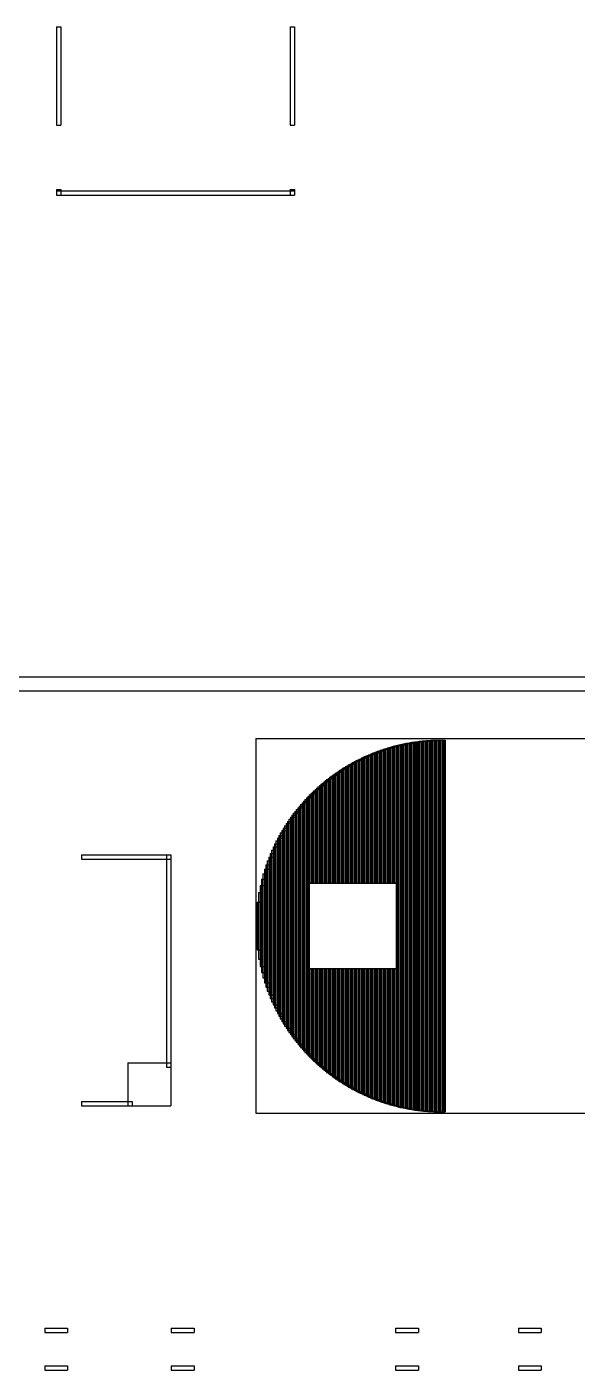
# Model space of a CAD drawing. Header units: metres. Extents: x 0 to 6012, y -4605 to 0.
# Drawn here: x 4186 to 4785, y -2941 to -1479 of the extents above; entities that cross this region are included whole.
import ezdxf

# ---------------------------------------------------------------- set-up
doc = ezdxf.new("R2010")
doc.units = ezdxf.units.M

msp = doc.modelspace()

# ---------------------------------------------------------------- linework, layer by layer
at = {"layer": '1'}
for p, q in [((4217.913386, -1478.937008), (4222.637795, -1478.937008)), ((4217.913386, -1478.937008), (4217.913386, -1586.023622)), ((4222.637795, -1478.937008), (4222.637795, -1586.023622)), ((4472.244094, -1478.937008), (4476.968504, -1478.937008)), ((4472.244094, -1478.937008), (4472.244094, -1586.023622)), ((4476.968504, -1478.937008), (4476.968504, -1586.023622)), ((4217.913386, -1586.023622), (4222.637795, -1586.023622)), ((4472.244094, -1586.023622), (4476.968504, -1586.023622)), ((4217.913386, -1656.102362), (4222.637795, -1656.102362)), ((4217.913386, -1656.102362), (4217.913386, -1662.007874)), ((4217.913386, -1657.283465), (4476.968504, -1657.283465)), ((4217.913386, -1657.283465), (4217.913386, -1662.007874)), ((4217.913386, -1662.007874), (4476.968504, -1662.007874)), ((4217.913386, -1662.007874), (4222.637795, -1662.007874)), ((4222.637795, -1656.102362), (4222.637795, -1662.007874)), ((4472.244094, -1656.102362), (4476.968504, -1656.102362)), ((4472.244094, -1656.102362), (4472.244094, -1662.007874)), ((4472.244094, -1662.007874), (4476.968504, -1662.007874)), ((4476.968504, -1656.102362), (4476.968504, -1662.007874)), ((4476.968504, -1657.283465), (4476.968504, -1662.007874)), ((3096.633858, -2186.594488), (5736.633858, -2186.594488)), ((3096.633858, -2201.594488), (5736.633858, -2201.594488)), ((4434.84252, -2253.740157), (4842.716535, -2253.740157)), ((4434.84252, -2253.740157), (4434.84252, -2661.614173)), ((4570.23622, -2266.456693), (4574.96063, -2266.456693)), ((4570.23622, -2266.456693), (4570.23622, -2411.181102)), ((4571.811024, -2265.905512), (4576.535433, -2265.905512)), ((4571.811024, -2265.905512), (4571.811024, -2411.181102)), ((4573.385827, -2265.393701), (4578.110236, -2265.393701)), ((4573.385827, -2265.393701), (4573.385827, -2411.181102)), ((4574.96063, -2264.88189), (4579.685039, -2264.88189)), ((4574.96063, -2264.88189), (4574.96063, -2411.181102)), ((4574.96063, -2266.456693), (4574.96063, -2411.181102)), ((4576.535433, -2264.370079), (4581.259843, -2264.370079)), ((4576.535433, -2264.370079), (4576.535433, -2411.181102)), ((4576.535433, -2265.905512), (4576.535433, -2411.181102)), ((4578.110236, -2263.897638), (4582.834646, -2263.897638)), ((4578.110236, -2263.897638), (4578.110236, -2411.181102)), ((4578.110236, -2265.393701), (4578.110236, -2411.181102)), ((4579.685039, -2263.425197), (4584.409449, -2263.425197)), ((4579.685039, -2263.425197), (4579.685039, -2411.181102)), ((4579.685039, -2264.88189), (4579.685039, -2411.181102)), ((4581.259843, -2262.992126), (4585.984252, -2262.992126)), ((4581.259843, -2262.992126), (4581.259843, -2411.181102)), ((4581.259843, -2264.370079), (4581.259843, -2411.181102)), ((4582.834646, -2262.519685), (4587.559055, -2262.519685)), ((4582.834646, -2262.519685), (4582.834646, -2411.181102)), ((4582.834646, -2263.897638), (4582.834646, -2411.181102)), ((4584.409449, -2262.125984), (4589.133858, -2262.125984)), ((4584.409449, -2262.125984), (4584.409449, -2411.181102)), ((4584.409449, -2263.425197), (4584.409449, -2411.181102)), ((4585.984252, -2261.692913), (4590.708661, -2261.692913)), ((4585.984252, -2261.692913), (4585.984252, -2411.181102)), ((4585.984252, -2262.992126), (4585.984252, -2411.181102)), ((4587.559055, -2261.299213), (4592.283465, -2261.299213)), ((4587.559055, -2261.299213), (4587.559055, -2654.055118)), ((4587.559055, -2262.519685), (4587.559055, -2411.181102)), ((4589.133858, -2260.905512), (4593.858268, -2260.905512)), ((4589.133858, -2260.905512), (4589.133858, -2654.448819)), ((4589.133858, -2262.125984), (4589.133858, -2411.181102)), ((4590.708661, -2260.551181), (4595.433071, -2260.551181)), ((4590.708661, -2260.551181), (4590.708661, -2654.80315)), ((4590.708661, -2261.692913), (4590.708661, -2411.181102)), ((4592.283465, -2260.19685), (4597.007874, -2260.19685)), ((4592.283465, -2260.19685), (4592.283465, -2655.15748)), ((4592.283465, -2261.299213), (4592.283465, -2654.055118)), ((4593.858268, -2259.84252), (4598.582677, -2259.84252)), ((4593.858268, -2259.84252), (4593.858268, -2655.511811)), ((4593.858268, -2260.905512), (4593.858268, -2654.448819)), ((4595.433071, -2259.488189), (4600.15748, -2259.488189)), ((4595.433071, -2259.488189), (4595.433071, -2655.866142)), ((4595.433071, -2260.551181), (4595.433071, -2654.80315)), ((4597.007874, -2259.173228), (4601.732283, -2259.173228)), ((4597.007874, -2259.173228), (4597.007874, -2656.181102)), ((4597.007874, -2260.19685), (4597.007874, -2655.15748)), ((4598.582677, -2258.858268), (4603.307087, -2258.858268)), ((4598.582677, -2258.858268), (4598.582677, -2656.496063)), ((4598.582677, -2259.84252), (4598.582677, -2655.511811)), ((4600.15748, -2258.582677), (4604.88189, -2258.582677)), ((4600.15748, -2258.582677), (4600.15748, -2656.771654)), ((4600.15748, -2259.488189), (4600.15748, -2655.866142)), ((4601.732283, -2258.307087), (4606.456693, -2258.307087)), ((4601.732283, -2258.307087), (4601.732283, -2657.047244)), ((4601.732283, -2259.173228), (4601.732283, -2656.181102)), ((4603.307087, -2258.031496), (4608.031496, -2258.031496)), ((4603.307087, -2258.031496), (4603.307087, -2657.322835)), ((4603.307087, -2258.858268), (4603.307087, -2656.496063)), ((4604.88189, -2257.755906), (4609.606299, -2257.755906)), ((4604.88189, -2257.755906), (4604.88189, -2657.598425)), ((4604.88189, -2258.582677), (4604.88189, -2656.771654)), ((4606.456693, -2257.519685), (4611.181102, -2257.519685)), ((4606.456693, -2257.519685), (4606.456693, -2657.834646)), ((4606.456693, -2258.307087), (4606.456693, -2657.047244)), ((4608.031496, -2257.283465), (4612.755906, -2257.283465)), ((4608.031496, -2257.283465), (4608.031496, -2658.070866)), ((4608.031496, -2258.031496), (4608.031496, -2657.322835)), ((4609.606299, -2257.755906), (4609.606299, -2657.598425)), ((4609.645669, -2257.086614), (4614.370079, -2257.086614)), ((4609.645669, -2257.086614), (4609.645669, -2658.267717)), ((4611.181102, -2257.519685), (4611.181102, -2657.834646)), ((4611.220472, -2256.889764), (4615.944882, -2256.889764)), ((4611.220472, -2256.889764), (4611.220472, -2658.464567)), ((4612.755906, -2257.283465), (4612.755906, -2658.070866)), ((4612.795276, -2256.692913), (4617.519685, -2256.692913)), ((4612.795276, -2256.692913), (4612.795276, -2658.661417)), ((4614.370079, -2256.496063), (4619.094488, -2256.496063)), ((4614.370079, -2256.496063), (4614.370079, -2658.858268)), ((4614.370079, -2257.086614), (4614.370079, -2658.267717)), ((4615.944882, -2256.338583), (4620.669291, -2256.338583)), ((4615.944882, -2256.338583), (4615.944882, -2659.015748)), ((4615.944882, -2256.889764), (4615.944882, -2658.464567)), ((4617.519685, -2256.181102), (4622.244094, -2256.181102)), ((4617.519685, -2256.181102), (4617.519685, -2659.173228)), ((4617.519685, -2256.692913), (4617.519685, -2658.661417)), ((4619.094488, -2256.023622), (4623.818898, -2256.023622)), ((4619.094488, -2256.023622), (4619.094488, -2659.330709)), ((4619.094488, -2256.496063), (4619.094488, -2658.858268)), ((4620.669291, -2255.905512), (4625.393701, -2255.905512)), ((4620.669291, -2255.905512), (4620.669291, -2659.448819)), ((4620.669291, -2256.338583), (4620.669291, -2659.015748)), ((4622.244094, -2255.787402), (4626.968504, -2255.787402)), ((4622.244094, -2255.787402), (4622.244094, -2659.566929)), ((4622.244094, -2256.181102), (4622.244094, -2659.173228)), ((4623.818898, -2255.708661), (4628.543307, -2255.708661)), ((4623.818898, -2255.708661), (4623.818898, -2659.645669)), ((4623.818898, -2256.023622), (4623.818898, -2659.330709)), ((4625.393701, -2255.590551), (4630.11811, -2255.590551)), ((4625.393701, -2255.590551), (4625.393701, -2659.76378)), ((4625.393701, -2255.905512), (4625.393701, -2659.448819)), ((4626.968504, -2255.511811), (4631.692913, -2255.511811)), ((4626.968504, -2255.511811), (4626.968504, -2659.84252)), ((4626.968504, -2255.787402), (4626.968504, -2659.566929)), ((4628.543307, -2255.433071), (4633.267717, -2255.433071)), ((4628.543307, -2255.433071), (4628.543307, -2659.92126)), ((4628.543307, -2255.708661), (4628.543307, -2659.645669)), ((4630.11811, -2255.393701), (4634.84252, -2255.393701)), ((4630.11811, -2255.393701), (4630.11811, -2659.96063)), ((4630.11811, -2255.590551), (4630.11811, -2659.76378)), ((4631.692913, -2255.354331), (4636.417323, -2255.354331)), ((4631.692913, -2255.354331), (4631.692913, -2660)), ((4631.692913, -2255.511811), (4631.692913, -2659.84252)), ((4633.267717, -2255.314961), (4637.992126, -2255.314961)), ((4633.267717, -2255.314961), (4633.267717, -2660.03937)), ((4633.267717, -2255.433071), (4633.267717, -2659.92126)), ((4634.84252, -2255.314961), (4639.566929, -2255.314961)), ((4634.84252, -2255.314961), (4634.84252, -2660.03937)), ((4634.84252, -2255.393701), (4634.84252, -2659.96063)), ((4636.417323, -2255.314961), (4641.141732, -2255.314961)), ((4636.417323, -2255.314961), (4636.417323, -2660.03937)), ((4636.417323, -2255.354331), (4636.417323, -2660)), ((4637.992126, -2255.314961), (4637.992126, -2660.03937)), ((4639.566929, -2255.314961), (4639.566929, -2660.03937)), ((4641.141732, -2255.314961), (4641.141732, -2660.03937)), ((4538.740157, -2280.511811), (4543.464567, -2280.511811)), ((4538.740157, -2280.511811), (4538.740157, -2411.181102)), ((4540.314961, -2279.645669), (4545.03937, -2279.645669)), ((4540.314961, -2279.645669), (4540.314961, -2411.181102)), ((4541.889764, -2278.818898), (4546.614173, -2278.818898)), ((4541.889764, -2278.818898), (4541.889764, -2411.181102)), ((4543.464567, -2277.992126), (4548.188976, -2277.992126)), ((4543.464567, -2277.992126), (4543.464567, -2411.181102)), ((4543.464567, -2280.511811), (4543.464567, -2411.181102)), ((4545.03937, -2277.165354), (4549.76378, -2277.165354)), ((4545.03937, -2277.165354), (4545.03937, -2411.181102)), ((4545.03937, -2279.645669), (4545.03937, -2411.181102)), ((4546.614173, -2276.377953), (4551.338583, -2276.377953)), ((4546.614173, -2276.377953), (4546.614173, -2411.181102)), ((4546.614173, -2278.818898), (4546.614173, -2411.181102)), ((4548.188976, -2275.629921), (4552.913386, -2275.629921)), ((4548.188976, -2275.629921), (4548.188976, -2411.181102)), ((4548.188976, -2277.992126), (4548.188976, -2411.181102)), ((4549.76378, -2274.84252), (4554.488189, -2274.84252)), ((4549.76378, -2274.84252), (4549.76378, -2411.181102)), ((4549.76378, -2277.165354), (4549.76378, -2411.181102)), ((4551.338583, -2274.094488), (4556.062992, -2274.094488)), ((4551.338583, -2274.094488), (4551.338583, -2411.181102)), ((4551.338583, -2276.377953), (4551.338583, -2411.181102)), ((4552.913386, -2273.385827), (4557.637795, -2273.385827)), ((4552.913386, -2273.385827), (4552.913386, -2411.181102)), ((4552.913386, -2275.629921), (4552.913386, -2411.181102)), ((4554.488189, -2272.677165), (4559.212598, -2272.677165)), ((4554.488189, -2272.677165), (4554.488189, -2411.181102)), ((4554.488189, -2274.84252), (4554.488189, -2411.181102)), ((4556.062992, -2271.968504), (4560.787402, -2271.968504)), ((4556.062992, -2271.968504), (4556.062992, -2411.181102)), ((4556.062992, -2274.094488), (4556.062992, -2411.181102)), ((4557.637795, -2271.299213), (4562.362205, -2271.299213)), ((4557.637795, -2271.299213), (4557.637795, -2411.181102)), ((4557.637795, -2273.385827), (4557.637795, -2411.181102)), ((4559.212598, -2270.669291), (4563.937008, -2270.669291)), ((4559.212598, -2270.669291), (4559.212598, -2411.181102)), ((4559.212598, -2272.677165), (4559.212598, -2411.181102)), ((4560.787402, -2270), (4565.511811, -2270)), ((4560.787402, -2270), (4560.787402, -2411.181102)), ((4560.787402, -2271.968504), (4560.787402, -2411.181102)), ((4562.362205, -2269.370079), (4567.086614, -2269.370079)), ((4562.362205, -2269.370079), (4562.362205, -2411.181102)), ((4562.362205, -2271.299213), (4562.362205, -2411.181102)), ((4563.937008, -2268.779528), (4568.661417, -2268.779528)), ((4563.937008, -2268.779528), (4563.937008, -2411.181102)), ((4563.937008, -2270.669291), (4563.937008, -2411.181102)), ((4565.511811, -2268.149606), (4570.23622, -2268.149606)), ((4565.511811, -2268.149606), (4565.511811, -2411.181102)), ((4565.511811, -2270), (4565.511811, -2411.181102)), ((4567.086614, -2267.598425), (4571.811024, -2267.598425)), ((4567.086614, -2267.598425), (4567.086614, -2411.181102)), ((4567.086614, -2269.370079), (4567.086614, -2411.181102)), ((4568.661417, -2267.007874), (4573.385827, -2267.007874)), ((4568.661417, -2267.007874), (4568.661417, -2411.181102)), ((4568.661417, -2268.779528), (4568.661417, -2411.181102)), ((4570.23622, -2268.149606), (4570.23622, -2411.181102)), ((4571.811024, -2267.598425), (4571.811024, -2411.181102)), ((4573.385827, -2267.007874), (4573.385827, -2411.181102)), ((4516.692913, -2294.685039), (4521.417323, -2294.685039)), ((4516.692913, -2294.685039), (4516.692913, -2411.181102)), ((4518.267717, -2293.503937), (4522.992126, -2293.503937)), ((4518.267717, -2293.503937), (4518.267717, -2411.181102)), ((4519.84252, -2292.401575), (4524.566929, -2292.401575)), ((4519.84252, -2292.401575), (4519.84252, -2411.181102)), ((4521.417323, -2291.299213), (4526.141732, -2291.299213)), ((4521.417323, -2291.299213), (4521.417323, -2411.181102)), ((4521.417323, -2294.685039), (4521.417323, -2411.181102)), ((4522.992126, -2290.19685), (4527.716535, -2290.19685)), ((4522.992126, -2290.19685), (4522.992126, -2411.181102)), ((4522.992126, -2293.503937), (4522.992126, -2411.181102)), ((4524.566929, -2289.133858), (4529.291339, -2289.133858)), ((4524.566929, -2289.133858), (4524.566929, -2411.181102)), ((4524.566929, -2292.401575), (4524.566929, -2411.181102)), ((4526.141732, -2288.110236), (4530.866142, -2288.110236)), ((4526.141732, -2288.110236), (4526.141732, -2411.181102)), ((4526.141732, -2291.299213), (4526.141732, -2411.181102)), ((4527.716535, -2287.086614), (4532.440945, -2287.086614)), ((4527.716535, -2287.086614), (4527.716535, -2411.181102)), ((4527.716535, -2290.19685), (4527.716535, -2411.181102)), ((4529.291339, -2286.102362), (4534.015748, -2286.102362)), ((4529.291339, -2286.102362), (4529.291339, -2411.181102)), ((4529.291339, -2289.133858), (4529.291339, -2411.181102)), ((4530.866142, -2285.11811), (4535.590551, -2285.11811)), ((4530.866142, -2285.11811), (4530.866142, -2411.181102)), ((4530.866142, -2288.110236), (4530.866142, -2411.181102)), ((4532.440945, -2284.173228), (4537.165354, -2284.173228)), ((4532.440945, -2284.173228), (4532.440945, -2411.181102)), ((4532.440945, -2287.086614), (4532.440945, -2411.181102)), ((4534.015748, -2283.228346), (4538.740157, -2283.228346)), ((4534.015748, -2283.228346), (4534.015748, -2411.181102)), ((4534.015748, -2286.102362), (4534.015748, -2411.181102)), ((4535.590551, -2282.283465), (4540.314961, -2282.283465)), ((4535.590551, -2282.283465), (4535.590551, -2411.181102)), ((4535.590551, -2285.11811), (4535.590551, -2411.181102)), ((4537.165354, -2281.417323), (4541.889764, -2281.417323)), ((4537.165354, -2281.417323), (4537.165354, -2411.181102)), ((4537.165354, -2284.173228), (4537.165354, -2411.181102)), ((4538.740157, -2283.228346), (4538.740157, -2411.181102)), ((4540.314961, -2282.283465), (4540.314961, -2411.181102)), ((4541.889764, -2281.417323), (4541.889764, -2411.181102)), ((4499.370079, -2309.015748), (4504.094488, -2309.015748)), ((4499.370079, -2309.015748), (4499.370079, -2411.181102)), ((4500.944882, -2307.559055), (4505.669291, -2307.559055)), ((4500.944882, -2307.559055), (4500.944882, -2411.181102)), ((4502.519685, -2306.141732), (4507.244094, -2306.141732)), ((4502.519685, -2306.141732), (4502.519685, -2411.181102)), ((4504.094488, -2304.76378), (4508.818898, -2304.76378)), ((4504.094488, -2304.76378), (4504.094488, -2411.181102)), ((4504.094488, -2309.015748), (4504.094488, -2411.181102)), ((4505.669291, -2303.425197), (4510.393701, -2303.425197)), ((4505.669291, -2303.425197), (4505.669291, -2411.181102)), ((4505.669291, -2307.559055), (4505.669291, -2411.181102)), ((4507.244094, -2302.086614), (4511.968504, -2302.086614)), ((4507.244094, -2302.086614), (4507.244094, -2411.181102)), ((4507.244094, -2306.141732), (4507.244094, -2411.181102)), ((4508.818898, -2300.787402), (4513.543307, -2300.787402)), ((4508.818898, -2300.787402), (4508.818898, -2411.181102)), ((4508.818898, -2304.76378), (4508.818898, -2411.181102)), ((4510.393701, -2299.527559), (4515.11811, -2299.527559)), ((4510.393701, -2299.527559), (4510.393701, -2411.181102)), ((4510.393701, -2303.425197), (4510.393701, -2411.181102)), ((4511.968504, -2298.267717), (4516.692913, -2298.267717)), ((4511.968504, -2298.267717), (4511.968504, -2411.181102)), ((4511.968504, -2302.086614), (4511.968504, -2411.181102)), ((4513.543307, -2297.047244), (4518.267717, -2297.047244)), ((4513.543307, -2297.047244), (4513.543307, -2411.181102)), ((4513.543307, -2300.787402), (4513.543307, -2411.181102)), ((4515.11811, -2295.866142), (4519.84252, -2295.866142)), ((4515.11811, -2295.866142), (4515.11811, -2411.181102)), ((4515.11811, -2299.527559), (4515.11811, -2411.181102)), ((4516.692913, -2298.267717), (4516.692913, -2411.181102)), ((4518.267717, -2297.047244), (4518.267717, -2411.181102)), ((4519.84252, -2295.866142), (4519.84252, -2411.181102)), ((4485.19685, -2323.543307), (4489.92126, -2323.543307)), ((4485.19685, -2323.543307), (4485.19685, -2591.811024)), ((4486.771654, -2321.771654), (4491.496063, -2321.771654)), ((4486.771654, -2321.771654), (4486.771654, -2593.582677)), ((4488.346457, -2320.03937), (4493.070866, -2320.03937)), ((4488.346457, -2320.03937), (4488.346457, -2595.314961)), ((4489.92126, -2318.385827), (4494.645669, -2318.385827)), ((4489.92126, -2318.385827), (4489.92126, -2411.181102)), ((4489.92126, -2323.543307), (4489.92126, -2591.811024)), ((4491.496063, -2316.732283), (4496.220472, -2316.732283)), ((4491.496063, -2316.732283), (4491.496063, -2411.181102)), ((4491.496063, -2321.771654), (4491.496063, -2593.582677)), ((4493.070866, -2315.11811), (4497.795276, -2315.11811)), ((4493.070866, -2315.11811), (4493.070866, -2411.181102)), ((4493.070866, -2320.03937), (4493.070866, -2595.314961)), ((4494.645669, -2313.543307), (4499.370079, -2313.543307)), ((4494.645669, -2313.543307), (4494.645669, -2411.181102)), ((4494.645669, -2318.385827), (4494.645669, -2411.181102)), ((4496.220472, -2312.007874), (4500.944882, -2312.007874)), ((4496.220472, -2312.007874), (4496.220472, -2411.181102)), ((4496.220472, -2316.732283), (4496.220472, -2411.181102)), ((4497.795276, -2310.472441), (4502.519685, -2310.472441)), ((4497.795276, -2310.472441), (4497.795276, -2411.181102)), ((4497.795276, -2315.11811), (4497.795276, -2411.181102)), ((4499.370079, -2313.543307), (4499.370079, -2411.181102)), ((4500.944882, -2312.007874), (4500.944882, -2411.181102)), ((4502.519685, -2310.472441), (4502.519685, -2411.181102)), ((4472.598425, -2339.370079), (4477.322835, -2339.370079)), ((4472.598425, -2339.370079), (4472.598425, -2575.984252)), ((4474.173228, -2337.204724), (4478.897638, -2337.204724)), ((4474.173228, -2337.204724), (4474.173228, -2578.149606)), ((4475.748031, -2335.07874), (4480.472441, -2335.07874)), ((4475.748031, -2335.07874), (4475.748031, -2580.275591)), ((4477.322835, -2333.031496), (4482.047244, -2333.031496)), ((4477.322835, -2333.031496), (4477.322835, -2582.322835)), ((4477.322835, -2339.370079), (4477.322835, -2575.984252)), ((4478.897638, -2331.062992), (4483.622047, -2331.062992)), ((4478.897638, -2331.062992), (4478.897638, -2584.291339)), ((4478.897638, -2337.204724), (4478.897638, -2578.149606)), ((4480.472441, -2329.094488), (4485.19685, -2329.094488)), ((4480.472441, -2329.094488), (4480.472441, -2586.259843)), ((4480.472441, -2335.07874), (4480.472441, -2580.275591)), ((4482.047244, -2327.204724), (4486.771654, -2327.204724)), ((4482.047244, -2327.204724), (4482.047244, -2588.149606)), ((4482.047244, -2333.031496), (4482.047244, -2582.322835)), ((4483.622047, -2325.354331), (4488.346457, -2325.354331)), ((4483.622047, -2325.354331), (4483.622047, -2590)), ((4483.622047, -2331.062992), (4483.622047, -2584.291339)), ((4485.19685, -2329.094488), (4485.19685, -2586.259843)), ((4486.771654, -2327.204724), (4486.771654, -2588.149606)), ((4488.346457, -2325.354331), (4488.346457, -2590)), ((4463.149606, -2353.779528), (4467.874016, -2353.779528)), ((4463.149606, -2353.779528), (4463.149606, -2561.574803)), ((4464.724409, -2351.181102), (4469.448819, -2351.181102)), ((4464.724409, -2351.181102), (4464.724409, -2564.173228)), ((4466.299213, -2348.661417), (4471.023622, -2348.661417)), ((4466.299213, -2348.661417), (4466.299213, -2566.692913)), ((4467.874016, -2346.259843), (4472.598425, -2346.259843)), ((4467.874016, -2346.259843), (4467.874016, -2569.094488)), ((4467.874016, -2353.779528), (4467.874016, -2561.574803)), ((4469.448819, -2343.897638), (4474.173228, -2343.897638)), ((4469.448819, -2343.897638), (4469.448819, -2571.456693)), ((4469.448819, -2351.181102), (4469.448819, -2564.173228)), ((4471.023622, -2341.574803), (4475.748031, -2341.574803)), ((4471.023622, -2341.574803), (4471.023622, -2573.779528)), ((4471.023622, -2348.661417), (4471.023622, -2566.692913)), ((4472.598425, -2346.259843), (4472.598425, -2569.094488)), ((4474.173228, -2343.897638), (4474.173228, -2571.456693)), ((4475.748031, -2341.574803), (4475.748031, -2573.779528)), ((4455.275591, -2368.346457), (4460, -2368.346457)), ((4455.275591, -2368.346457), (4455.275591, -2547.007874)), ((4456.850394, -2365.19685), (4461.574803, -2365.19685)), ((4456.850394, -2365.19685), (4456.850394, -2550.15748)), ((4458.425197, -2362.204724), (4463.149606, -2362.204724)), ((4458.425197, -2362.204724), (4458.425197, -2553.149606)), ((4460, -2359.291339), (4464.724409, -2359.291339)), ((4460, -2359.291339), (4460, -2556.062992)), ((4460, -2368.346457), (4460, -2547.007874)), ((4461.574803, -2356.496063), (4466.299213, -2356.496063)), ((4461.574803, -2356.496063), (4461.574803, -2558.858268)), ((4461.574803, -2365.19685), (4461.574803, -2550.15748)), ((4463.149606, -2362.204724), (4463.149606, -2553.149606)), ((4464.724409, -2359.291339), (4464.724409, -2556.062992)), ((4466.299213, -2356.496063), (4466.299213, -2558.858268)), ((4245.07874, -2380.11811), (4342.322835, -2380.11811)), ((4245.07874, -2380.11811), (4245.07874, -2384.84252)), ((4337.598425, -2380.11811), (4342.322835, -2380.11811)), ((4337.598425, -2380.11811), (4337.598425, -2611.439488)), ((4342.322835, -2380.11811), (4342.322835, -2384.84252)), ((4342.322835, -2380.11811), (4342.322835, -2611.439488)), ((4448.976378, -2382.637795), (4453.700787, -2382.637795)), ((4448.976378, -2382.637795), (4448.976378, -2532.716535)), ((4450.551181, -2378.779528), (4455.275591, -2378.779528)), ((4450.551181, -2378.779528), (4450.551181, -2536.574803)), ((4452.125984, -2375.11811), (4456.850394, -2375.11811)), ((4452.125984, -2375.11811), (4452.125984, -2540.23622)), ((4453.700787, -2371.653543), (4458.425197, -2371.653543)), ((4453.700787, -2371.653543), (4453.700787, -2543.700787)), ((4453.700787, -2382.637795), (4453.700787, -2532.716535)), ((4455.275591, -2378.779528), (4455.275591, -2536.574803)), ((4456.850394, -2375.11811), (4456.850394, -2540.23622)), ((4458.425197, -2371.653543), (4458.425197, -2543.700787)), ((4245.07874, -2384.84252), (4342.322835, -2384.84252)), ((4444.251969, -2395.866142), (4448.976378, -2395.866142)), ((4444.251969, -2395.866142), (4444.251969, -2519.488189)), ((4445.826772, -2391.141732), (4450.551181, -2391.141732)), ((4445.826772, -2391.141732), (4445.826772, -2524.212598)), ((4447.401575, -2386.732283), (4452.125984, -2386.732283)), ((4447.401575, -2386.732283), (4447.401575, -2528.622047)), ((4448.976378, -2395.866142), (4448.976378, -2519.488189)), ((4450.551181, -2391.141732), (4450.551181, -2524.212598)), ((4452.125984, -2386.732283), (4452.125984, -2528.622047)), ((4441.102362, -2406.889764), (4445.826772, -2406.889764)), ((4441.102362, -2406.889764), (4441.102362, -2508.464567)), ((4442.677165, -2401.062992), (4447.401575, -2401.062992)), ((4442.677165, -2401.062992), (4442.677165, -2514.291339)), ((4445.826772, -2406.889764), (4445.826772, -2508.464567)), ((4447.401575, -2401.062992), (4447.401575, -2514.291339)), ((4489.92126, -2411.181102), (4494.645669, -2411.181102)), ((4491.496063, -2411.181102), (4496.220472, -2411.181102)), ((4493.070866, -2411.181102), (4497.795276, -2411.181102)), ((4494.645669, -2411.181102), (4499.370079, -2411.181102)), ((4496.220472, -2411.181102), (4500.944882, -2411.181102)), ((4497.795276, -2411.181102), (4502.519685, -2411.181102)), ((4499.370079, -2411.181102), (4504.094488, -2411.181102)), ((4500.944882, -2411.181102), (4505.669291, -2411.181102)), ((4502.519685, -2411.181102), (4507.244094, -2411.181102)), ((4504.094488, -2411.181102), (4508.818898, -2411.181102)), ((4505.669291, -2411.181102), (4510.393701, -2411.181102)), ((4507.244094, -2411.181102), (4511.968504, -2411.181102)), ((4508.818898, -2411.181102), (4513.543307, -2411.181102)), ((4510.393701, -2411.181102), (4515.11811, -2411.181102)), ((4511.968504, -2411.181102), (4516.692913, -2411.181102)), ((4513.543307, -2411.181102), (4518.267717, -2411.181102)), ((4515.11811, -2411.181102), (4519.84252, -2411.181102)), ((4516.692913, -2411.181102), (4521.417323, -2411.181102)), ((4518.267717, -2411.181102), (4522.992126, -2411.181102)), ((4519.84252, -2411.181102), (4524.566929, -2411.181102)), ((4521.417323, -2411.181102), (4526.141732, -2411.181102)), ((4522.992126, -2411.181102), (4527.716535, -2411.181102)), ((4524.566929, -2411.181102), (4529.291339, -2411.181102)), ((4526.141732, -2411.181102), (4530.866142, -2411.181102)), ((4527.716535, -2411.181102), (4532.440945, -2411.181102)), ((4529.291339, -2411.181102), (4534.015748, -2411.181102)), ((4530.866142, -2411.181102), (4535.590551, -2411.181102)), ((4532.440945, -2411.181102), (4537.165354, -2411.181102)), ((4534.015748, -2411.181102), (4538.740157, -2411.181102)), ((4535.590551, -2411.181102), (4540.314961, -2411.181102)), ((4537.165354, -2411.181102), (4541.889764, -2411.181102)), ((4538.740157, -2411.181102), (4543.464567, -2411.181102)), ((4540.314961, -2411.181102), (4545.03937, -2411.181102)), ((4541.889764, -2411.181102), (4546.614173, -2411.181102)), ((4543.464567, -2411.181102), (4548.188976, -2411.181102)), ((4545.03937, -2411.181102), (4549.76378, -2411.181102)), ((4546.614173, -2411.181102), (4551.338583, -2411.181102)), ((4548.188976, -2411.181102), (4552.913386, -2411.181102)), ((4549.76378, -2411.181102), (4554.488189, -2411.181102)), ((4551.338583, -2411.181102), (4556.062992, -2411.181102)), ((4552.913386, -2411.181102), (4557.637795, -2411.181102)), ((4554.488189, -2411.181102), (4559.212598, -2411.181102)), ((4556.062992, -2411.181102), (4560.787402, -2411.181102)), ((4557.637795, -2411.181102), (4562.362205, -2411.181102)), ((4559.212598, -2411.181102), (4563.937008, -2411.181102)), ((4560.787402, -2411.181102), (4565.511811, -2411.181102)), ((4562.362205, -2411.181102), (4567.086614, -2411.181102)), ((4563.937008, -2411.181102), (4568.661417, -2411.181102)), ((4565.511811, -2411.181102), (4570.23622, -2411.181102)), ((4567.086614, -2411.181102), (4571.811024, -2411.181102)), ((4568.661417, -2411.181102), (4573.385827, -2411.181102)), ((4570.23622, -2411.181102), (4574.96063, -2411.181102)), ((4571.811024, -2411.181102), (4576.535433, -2411.181102)), ((4573.385827, -2411.181102), (4578.110236, -2411.181102)), ((4574.96063, -2411.181102), (4579.685039, -2411.181102)), ((4576.535433, -2411.181102), (4581.259843, -2411.181102)), ((4578.110236, -2411.181102), (4582.834646, -2411.181102)), ((4579.685039, -2411.181102), (4584.409449, -2411.181102)), ((4581.259843, -2411.181102), (4585.984252, -2411.181102)), ((4582.834646, -2411.181102), (4587.559055, -2411.181102)), ((4584.409449, -2411.181102), (4589.133858, -2411.181102)), ((4585.984252, -2411.181102), (4590.708661, -2411.181102)), ((4437.952756, -2421.377953), (4442.677165, -2421.377953)), ((4437.952756, -2421.377953), (4437.952756, -2493.976378)), ((4439.527559, -2413.503937), (4444.251969, -2413.503937)), ((4439.527559, -2413.503937), (4439.527559, -2501.850394)), ((4442.677165, -2421.377953), (4442.677165, -2493.976378)), ((4444.251969, -2413.503937), (4444.251969, -2501.850394)), ((4436.377953, -2431.732283), (4441.102362, -2431.732283)), ((4436.377953, -2431.732283), (4436.377953, -2483.622047)), ((4441.102362, -2431.732283), (4441.102362, -2483.622047)), ((4436.377953, -2483.622047), (4441.102362, -2483.622047)), ((4437.952756, -2493.976378), (4442.677165, -2493.976378)), ((4439.527559, -2501.850394), (4444.251969, -2501.850394)), ((4441.102362, -2508.464567), (4445.826772, -2508.464567)), ((4442.677165, -2514.291339), (4447.401575, -2514.291339)), ((4489.92126, -2504.173228), (4494.645669, -2504.173228)), ((4489.92126, -2504.173228), (4489.92126, -2596.968504)), ((4491.496063, -2504.173228), (4496.220472, -2504.173228)), ((4491.496063, -2504.173228), (4491.496063, -2598.622047)), ((4493.070866, -2504.173228), (4497.795276, -2504.173228)), ((4493.070866, -2504.173228), (4493.070866, -2600.23622)), ((4494.645669, -2504.173228), (4499.370079, -2504.173228)), ((4494.645669, -2504.173228), (4494.645669, -2601.811024)), ((4494.645669, -2504.173228), (4494.645669, -2596.968504)), ((4496.220472, -2504.173228), (4500.944882, -2504.173228)), ((4496.220472, -2504.173228), (4496.220472, -2603.346457)), ((4496.220472, -2504.173228), (4496.220472, -2598.622047)), ((4497.795276, -2504.173228), (4502.519685, -2504.173228)), ((4497.795276, -2504.173228), (4497.795276, -2604.88189)), ((4497.795276, -2504.173228), (4497.795276, -2600.23622)), ((4499.370079, -2504.173228), (4504.094488, -2504.173228)), ((4499.370079, -2504.173228), (4499.370079, -2606.338583)), ((4499.370079, -2504.173228), (4499.370079, -2601.811024)), ((4500.944882, -2504.173228), (4500.944882, -2603.346457)), ((4500.944882, -2504.173228), (4505.669291, -2504.173228)), ((4500.944882, -2504.173228), (4500.944882, -2607.795276)), ((4502.519685, -2504.173228), (4507.244094, -2504.173228)), ((4502.519685, -2504.173228), (4502.519685, -2609.212598)), ((4502.519685, -2504.173228), (4502.519685, -2604.88189)), ((4504.094488, -2504.173228), (4504.094488, -2606.338583)), ((4504.094488, -2504.173228), (4508.818898, -2504.173228)), ((4504.094488, -2504.173228), (4504.094488, -2610.590551)), ((4505.669291, -2504.173228), (4505.669291, -2607.795276)), ((4505.669291, -2504.173228), (4510.393701, -2504.173228)), ((4505.669291, -2504.173228), (4505.669291, -2611.929134)), ((4507.244094, -2504.173228), (4507.244094, -2609.212598)), ((4507.244094, -2504.173228), (4511.968504, -2504.173228)), ((4507.244094, -2504.173228), (4507.244094, -2613.267717)), ((4508.818898, -2504.173228), (4508.818898, -2610.590551)), ((4508.818898, -2504.173228), (4513.543307, -2504.173228)), ((4508.818898, -2504.173228), (4508.818898, -2614.566929)), ((4510.393701, -2504.173228), (4510.393701, -2611.929134)), ((4510.393701, -2504.173228), (4515.11811, -2504.173228)), ((4510.393701, -2504.173228), (4510.393701, -2615.826772)), ((4511.968504, -2504.173228), (4511.968504, -2613.267717)), ((4511.968504, -2504.173228), (4516.692913, -2504.173228)), ((4511.968504, -2504.173228), (4511.968504, -2617.086614)), ((4513.543307, -2504.173228), (4518.267717, -2504.173228)), ((4513.543307, -2504.173228), (4513.543307, -2618.307087)), ((4513.543307, -2504.173228), (4513.543307, -2614.566929)), ((4515.11811, -2504.173228), (4519.84252, -2504.173228)), ((4515.11811, -2504.173228), (4515.11811, -2619.488189)), ((4515.11811, -2504.173228), (4515.11811, -2615.826772)), ((4516.692913, -2504.173228), (4521.417323, -2504.173228)), ((4516.692913, -2504.173228), (4516.692913, -2620.669291)), ((4516.692913, -2504.173228), (4516.692913, -2617.086614)), ((4518.267717, -2504.173228), (4522.992126, -2504.173228)), ((4518.267717, -2504.173228), (4518.267717, -2621.850394)), ((4518.267717, -2504.173228), (4518.267717, -2618.307087)), ((4519.84252, -2504.173228), (4519.84252, -2619.488189)), ((4519.84252, -2504.173228), (4524.566929, -2504.173228)), ((4519.84252, -2504.173228), (4519.84252, -2622.952756)), ((4521.417323, -2504.173228), (4521.417323, -2620.669291)), ((4521.417323, -2504.173228), (4526.141732, -2504.173228)), ((4521.417323, -2504.173228), (4521.417323, -2624.055118)), ((4522.992126, -2504.173228), (4522.992126, -2621.850394)), ((4522.992126, -2504.173228), (4527.716535, -2504.173228)), ((4522.992126, -2504.173228), (4522.992126, -2625.15748)), ((4524.566929, -2504.173228), (4529.291339, -2504.173228)), ((4524.566929, -2504.173228), (4524.566929, -2626.220472)), ((4524.566929, -2504.173228), (4524.566929, -2622.952756)), ((4526.141732, -2504.173228), (4530.866142, -2504.173228)), ((4526.141732, -2504.173228), (4526.141732, -2627.244094)), ((4526.141732, -2504.173228), (4526.141732, -2624.055118)), ((4527.716535, -2504.173228), (4527.716535, -2625.15748)), ((4527.716535, -2504.173228), (4532.440945, -2504.173228)), ((4527.716535, -2504.173228), (4527.716535, -2628.267717)), ((4529.291339, -2504.173228), (4529.291339, -2626.220472)), ((4529.291339, -2504.173228), (4534.015748, -2504.173228)), ((4529.291339, -2504.173228), (4529.291339, -2629.251969)), ((4530.866142, -2504.173228), (4530.866142, -2627.244094)), ((4530.866142, -2504.173228), (4535.590551, -2504.173228)), ((4530.866142, -2504.173228), (4530.866142, -2630.23622)), ((4532.440945, -2504.173228), (4537.165354, -2504.173228)), ((4532.440945, -2504.173228), (4532.440945, -2631.181102)), ((4532.440945, -2504.173228), (4532.440945, -2628.267717)), ((4534.015748, -2504.173228), (4534.015748, -2629.251969)), ((4534.015748, -2504.173228), (4538.740157, -2504.173228)), ((4534.015748, -2504.173228), (4534.015748, -2632.125984)), ((4535.590551, -2504.173228), (4540.314961, -2504.173228)), ((4535.590551, -2504.173228), (4535.590551, -2633.070866)), ((4535.590551, -2504.173228), (4535.590551, -2630.23622)), ((4537.165354, -2504.173228), (4541.889764, -2504.173228)), ((4537.165354, -2504.173228), (4537.165354, -2633.937008)), ((4537.165354, -2504.173228), (4537.165354, -2631.181102)), ((4538.740157, -2504.173228), (4543.464567, -2504.173228)), ((4538.740157, -2504.173228), (4538.740157, -2634.84252)), ((4538.740157, -2504.173228), (4538.740157, -2632.125984)), ((4540.314961, -2504.173228), (4540.314961, -2633.070866)), ((4540.314961, -2504.173228), (4545.03937, -2504.173228)), ((4540.314961, -2504.173228), (4540.314961, -2635.708661)), ((4541.889764, -2504.173228), (4541.889764, -2633.937008)), ((4541.889764, -2504.173228), (4546.614173, -2504.173228)), ((4541.889764, -2504.173228), (4541.889764, -2636.535433)), ((4543.464567, -2504.173228), (4548.188976, -2504.173228)), ((4543.464567, -2504.173228), (4543.464567, -2637.362205)), ((4543.464567, -2504.173228), (4543.464567, -2634.84252)), ((4545.03937, -2504.173228), (4549.76378, -2504.173228)), ((4545.03937, -2504.173228), (4545.03937, -2638.188976)), ((4545.03937, -2504.173228), (4545.03937, -2635.708661)), ((4546.614173, -2504.173228), (4551.338583, -2504.173228)), ((4546.614173, -2504.173228), (4546.614173, -2638.976378)), ((4546.614173, -2504.173228), (4546.614173, -2636.535433)), ((4548.188976, -2504.173228), (4548.188976, -2637.362205)), ((4548.188976, -2504.173228), (4552.913386, -2504.173228)), ((4548.188976, -2504.173228), (4548.188976, -2639.724409)), ((4549.76378, -2504.173228), (4549.76378, -2638.188976)), ((4549.76378, -2504.173228), (4554.488189, -2504.173228)), ((4549.76378, -2504.173228), (4549.76378, -2640.511811)), ((4551.338583, -2504.173228), (4551.338583, -2638.976378)), ((4551.338583, -2504.173228), (4556.062992, -2504.173228)), ((4551.338583, -2504.173228), (4551.338583, -2641.259843)), ((4552.913386, -2504.173228), (4557.637795, -2504.173228)), ((4552.913386, -2504.173228), (4552.913386, -2641.968504)), ((4552.913386, -2504.173228), (4552.913386, -2639.724409)), ((4554.488189, -2504.173228), (4554.488189, -2640.511811)), ((4554.488189, -2504.173228), (4559.212598, -2504.173228)), ((4554.488189, -2504.173228), (4554.488189, -2642.677165)), ((4556.062992, -2504.173228), (4560.787402, -2504.173228)), ((4556.062992, -2504.173228), (4556.062992, -2643.385827)), ((4556.062992, -2504.173228), (4556.062992, -2641.259843)), ((4557.637795, -2504.173228), (4557.637795, -2641.968504)), ((4557.637795, -2504.173228), (4562.362205, -2504.173228)), ((4557.637795, -2504.173228), (4557.637795, -2644.055118)), ((4559.212598, -2504.173228), (4563.937008, -2504.173228)), ((4559.212598, -2504.173228), (4559.212598, -2644.685039)), ((4559.212598, -2504.173228), (4559.212598, -2642.677165)), ((4560.787402, -2504.173228), (4565.511811, -2504.173228)), ((4560.787402, -2504.173228), (4560.787402, -2645.354331)), ((4560.787402, -2504.173228), (4560.787402, -2643.385827)), ((4562.362205, -2504.173228), (4567.086614, -2504.173228)), ((4562.362205, -2504.173228), (4562.362205, -2645.984252)), ((4562.362205, -2504.173228), (4562.362205, -2644.055118)), ((4563.937008, -2504.173228), (4568.661417, -2504.173228)), ((4563.937008, -2504.173228), (4563.937008, -2646.574803)), ((4563.937008, -2504.173228), (4563.937008, -2644.685039)), ((4565.511811, -2504.173228), (4565.511811, -2645.354331)), ((4565.511811, -2504.173228), (4570.23622, -2504.173228)), ((4565.511811, -2504.173228), (4565.511811, -2647.204724)), ((4567.086614, -2504.173228), (4571.811024, -2504.173228)), ((4567.086614, -2504.173228), (4567.086614, -2647.755906)), ((4567.086614, -2504.173228), (4567.086614, -2645.984252)), ((4568.661417, -2504.173228), (4568.661417, -2646.574803)), ((4568.661417, -2504.173228), (4573.385827, -2504.173228)), ((4568.661417, -2504.173228), (4568.661417, -2648.346457)), ((4570.23622, -2504.173228), (4570.23622, -2647.204724)), ((4570.23622, -2504.173228), (4574.96063, -2504.173228)), ((4570.23622, -2504.173228), (4570.23622, -2648.897638)), ((4571.811024, -2504.173228), (4576.535433, -2504.173228)), ((4571.811024, -2504.173228), (4571.811024, -2649.448819)), ((4571.811024, -2504.173228), (4571.811024, -2647.755906)), ((4573.385827, -2504.173228), (4573.385827, -2648.346457)), ((4573.385827, -2504.173228), (4578.110236, -2504.173228)), ((4573.385827, -2504.173228), (4573.385827, -2649.96063)), ((4574.96063, -2504.173228), (4579.685039, -2504.173228)), ((4574.96063, -2504.173228), (4574.96063, -2650.472441)), ((4574.96063, -2504.173228), (4574.96063, -2648.897638)), ((4576.535433, -2504.173228), (4576.535433, -2649.448819)), ((4576.535433, -2504.173228), (4581.259843, -2504.173228)), ((4576.535433, -2504.173228), (4576.535433, -2650.984252)), ((4578.110236, -2504.173228), (4582.834646, -2504.173228)), ((4578.110236, -2504.173228), (4578.110236, -2651.456693)), ((4578.110236, -2504.173228), (4578.110236, -2649.96063)), ((4579.685039, -2504.173228), (4579.685039, -2650.472441)), ((4579.685039, -2504.173228), (4584.409449, -2504.173228)), ((4579.685039, -2504.173228), (4579.685039, -2651.929134)), ((4581.259843, -2504.173228), (4581.259843, -2650.984252)), ((4581.259843, -2504.173228), (4585.984252, -2504.173228)), ((4581.259843, -2504.173228), (4581.259843, -2652.362205)), ((4582.834646, -2504.173228), (4582.834646, -2651.456693)), ((4582.834646, -2504.173228), (4587.559055, -2504.173228)), ((4582.834646, -2504.173228), (4582.834646, -2652.834646)), ((4584.409449, -2504.173228), (4589.133858, -2504.173228)), ((4584.409449, -2504.173228), (4584.409449, -2653.228346)), ((4584.409449, -2504.173228), (4584.409449, -2651.929134)), ((4585.984252, -2504.173228), (4585.984252, -2652.362205)), ((4585.984252, -2504.173228), (4590.708661, -2504.173228)), ((4585.984252, -2504.173228), (4585.984252, -2653.661417)), ((4587.559055, -2504.173228), (4587.559055, -2652.834646)), ((4589.133858, -2504.173228), (4589.133858, -2653.228346)), ((4590.708661, -2504.173228), (4590.708661, -2653.661417)), ((4444.251969, -2519.488189), (4448.976378, -2519.488189)), ((4445.826772, -2524.212598), (4450.551181, -2524.212598)), ((4447.401575, -2528.622047), (4452.125984, -2528.622047)), ((4448.976378, -2532.716535), (4453.700787, -2532.716535)), ((4450.551181, -2536.574803), (4455.275591, -2536.574803)), ((4452.125984, -2540.23622), (4456.850394, -2540.23622)), ((4453.700787, -2543.700787), (4458.425197, -2543.700787)), ((4455.275591, -2547.007874), (4460, -2547.007874)), ((4456.850394, -2550.15748), (4461.574803, -2550.15748)), ((4458.425197, -2553.149606), (4463.149606, -2553.149606)), ((4460, -2556.062992), (4464.724409, -2556.062992)), ((4461.574803, -2558.858268), (4466.299213, -2558.858268)), ((4463.149606, -2561.574803), (4467.874016, -2561.574803)), ((4464.724409, -2564.173228), (4469.448819, -2564.173228)), ((4466.299213, -2566.692913), (4471.023622, -2566.692913)), ((4467.874016, -2569.094488), (4472.598425, -2569.094488)), ((4469.448819, -2571.456693), (4474.173228, -2571.456693)), ((4471.023622, -2573.779528), (4475.748031, -2573.779528)), ((4472.598425, -2575.984252), (4477.322835, -2575.984252)), ((4474.173228, -2578.149606), (4478.897638, -2578.149606)), ((4475.748031, -2580.275591), (4480.472441, -2580.275591)), ((4477.322835, -2582.322835), (4482.047244, -2582.322835)), ((4478.897638, -2584.291339), (4483.622047, -2584.291339)), ((4480.472441, -2586.259843), (4485.19685, -2586.259843)), ((4482.047244, -2588.149606), (4486.771654, -2588.149606)), ((4483.622047, -2590), (4488.346457, -2590)), ((4485.19685, -2591.811024), (4489.92126, -2591.811024)), ((4486.771654, -2593.582677), (4491.496063, -2593.582677)), ((4488.346457, -2595.314961), (4493.070866, -2595.314961)), ((4489.92126, -2596.968504), (4494.645669, -2596.968504)), ((4491.496063, -2598.622047), (4496.220472, -2598.622047)), ((4493.070866, -2600.23622), (4497.795276, -2600.23622)), ((4494.645669, -2601.811024), (4499.370079, -2601.811024)), ((4295.691457, -2606.715079), (4342.322835, -2606.715079)), ((4295.691457, -2606.715079), (4295.691457, -2653.346457)), ((4337.598425, -2611.439488), (4342.322835, -2611.439488)), ((4342.322835, -2606.715079), (4342.322835, -2653.346457)), ((4496.220472, -2603.346457), (4500.944882, -2603.346457)), ((4497.795276, -2604.88189), (4502.519685, -2604.88189)), ((4499.370079, -2606.338583), (4504.094488, -2606.338583)), ((4500.944882, -2607.795276), (4505.669291, -2607.795276)), ((4502.519685, -2609.212598), (4507.244094, -2609.212598)), ((4504.094488, -2610.590551), (4508.818898, -2610.590551)), ((4505.669291, -2611.929134), (4510.393701, -2611.929134)), ((4507.244094, -2613.267717), (4511.968504, -2613.267717)), ((4508.818898, -2614.566929), (4513.543307, -2614.566929)), ((4510.393701, -2615.826772), (4515.11811, -2615.826772)), ((4511.968504, -2617.086614), (4516.692913, -2617.086614)), ((4513.543307, -2618.307087), (4518.267717, -2618.307087)), ((4515.11811, -2619.488189), (4519.84252, -2619.488189)), ((4516.692913, -2620.669291), (4521.417323, -2620.669291)), ((4518.267717, -2621.850394), (4522.992126, -2621.850394)), ((4519.84252, -2622.952756), (4524.566929, -2622.952756)), ((4521.417323, -2624.055118), (4526.141732, -2624.055118)), ((4522.992126, -2625.15748), (4527.716535, -2625.15748)), ((4524.566929, -2626.220472), (4529.291339, -2626.220472)), ((4526.141732, -2627.244094), (4530.866142, -2627.244094)), ((4527.716535, -2628.267717), (4532.440945, -2628.267717)), ((4529.291339, -2629.251969), (4534.015748, -2629.251969)), ((4530.866142, -2630.23622), (4535.590551, -2630.23622)), ((4532.440945, -2631.181102), (4537.165354, -2631.181102)), ((4534.015748, -2632.125984), (4538.740157, -2632.125984)), ((4535.590551, -2633.070866), (4540.314961, -2633.070866)), ((4537.165354, -2633.937008), (4541.889764, -2633.937008)), ((4538.740157, -2634.84252), (4543.464567, -2634.84252)), ((4540.314961, -2635.708661), (4545.03937, -2635.708661)), ((4541.889764, -2636.535433), (4546.614173, -2636.535433)), ((4543.464567, -2637.362205), (4548.188976, -2637.362205)), ((4545.03937, -2638.188976), (4549.76378, -2638.188976)), ((4546.614173, -2638.976378), (4551.338583, -2638.976378)), ((4548.188976, -2639.724409), (4552.913386, -2639.724409)), ((4549.76378, -2640.511811), (4554.488189, -2640.511811)), ((4551.338583, -2641.259843), (4556.062992, -2641.259843)), ((4552.913386, -2641.968504), (4557.637795, -2641.968504)), ((4554.488189, -2642.677165), (4559.212598, -2642.677165)), ((4556.062992, -2643.385827), (4560.787402, -2643.385827)), ((4557.637795, -2644.055118), (4562.362205, -2644.055118)), ((4559.212598, -2644.685039), (4563.937008, -2644.685039)), ((4560.787402, -2645.354331), (4565.511811, -2645.354331)), ((4562.362205, -2645.984252), (4567.086614, -2645.984252)), ((4563.937008, -2646.574803), (4568.661417, -2646.574803)), ((4245.07874, -2648.622047), (4300.415866, -2648.622047)), ((4245.07874, -2648.622047), (4245.07874, -2653.346457)), ((4245.07874, -2653.346457), (4300.415866, -2653.346457)), ((4295.691457, -2653.346457), (4342.322835, -2653.346457)), ((4300.415866, -2648.622047), (4300.415866, -2653.346457)), ((4565.511811, -2647.204724), (4570.23622, -2647.204724)), ((4567.086614, -2647.755906), (4571.811024, -2647.755906)), ((4568.661417, -2648.346457), (4573.385827, -2648.346457)), ((4570.23622, -2648.897638), (4574.96063, -2648.897638)), ((4571.811024, -2649.448819), (4576.535433, -2649.448819)), ((4573.385827, -2649.96063), (4578.110236, -2649.96063)), ((4574.96063, -2650.472441), (4579.685039, -2650.472441)), ((4576.535433, -2650.984252), (4581.259843, -2650.984252)), ((4578.110236, -2651.456693), (4582.834646, -2651.456693)), ((4579.685039, -2651.929134), (4584.409449, -2651.929134)), ((4581.259843, -2652.362205), (4585.984252, -2652.362205)), ((4582.834646, -2652.834646), (4587.559055, -2652.834646)), ((4584.409449, -2653.228346), (4589.133858, -2653.228346)), ((4585.984252, -2653.661417), (4590.708661, -2653.661417)), ((4587.559055, -2654.055118), (4592.283465, -2654.055118)), ((4589.133858, -2654.448819), (4593.858268, -2654.448819)), ((4590.708661, -2654.80315), (4595.433071, -2654.80315)), ((4592.283465, -2655.15748), (4597.007874, -2655.15748)), ((4593.858268, -2655.511811), (4598.582677, -2655.511811)), ((4595.433071, -2655.866142), (4600.15748, -2655.866142)), ((4597.007874, -2656.181102), (4601.732283, -2656.181102)), ((4598.582677, -2656.496063), (4603.307087, -2656.496063)), ((4600.15748, -2656.771654), (4604.88189, -2656.771654)), ((4601.732283, -2657.047244), (4606.456693, -2657.047244)), ((4603.307087, -2657.322835), (4608.031496, -2657.322835)), ((4604.88189, -2657.598425), (4609.606299, -2657.598425)), ((4606.456693, -2657.834646), (4611.181102, -2657.834646)), ((4608.031496, -2658.070866), (4612.755906, -2658.070866)), ((4609.645669, -2658.267717), (4614.370079, -2658.267717)), ((4611.220472, -2658.464567), (4615.944882, -2658.464567)), ((4612.795276, -2658.661417), (4617.519685, -2658.661417)), ((4614.370079, -2658.858268), (4619.094488, -2658.858268)), ((4615.944882, -2659.015748), (4620.669291, -2659.015748)), ((4617.519685, -2659.173228), (4622.244094, -2659.173228)), ((4619.094488, -2659.330709), (4623.818898, -2659.330709)), ((4620.669291, -2659.448819), (4625.393701, -2659.448819)), ((4622.244094, -2659.566929), (4626.968504, -2659.566929)), ((4623.818898, -2659.645669), (4628.543307, -2659.645669)), ((4625.393701, -2659.76378), (4630.11811, -2659.76378)), ((4626.968504, -2659.84252), (4631.692913, -2659.84252)), ((4628.543307, -2659.92126), (4633.267717, -2659.92126)), ((4630.11811, -2659.96063), (4634.84252, -2659.96063)), ((4631.692913, -2660), (4636.417323, -2660)), ((4633.267717, -2660.03937), (4637.992126, -2660.03937)), ((4634.84252, -2660.03937), (4639.566929, -2660.03937)), ((4636.417323, -2660.03937), (4641.141732, -2660.03937)), ((4434.84252, -2661.614173), (4842.716535, -2661.614173)), ((4205.128976, -2895.374016), (4229.910394, -2895.374016)), ((4205.128976, -2895.374016), (4205.128976, -2900.098425)), ((4205.128976, -2900.098425), (4229.910394, -2900.098425)), ((4229.910394, -2895.374016), (4229.910394, -2900.098425)), ((4342.924252, -2895.374016), (4367.705669, -2895.374016)), ((4342.924252, -2895.374016), (4342.924252, -2900.098425)), ((4342.924252, -2900.098425), (4367.705669, -2900.098425)), ((4367.705669, -2895.374016), (4367.705669, -2900.098425)), ((4587.01874, -2895.374016), (4611.800157, -2895.374016)), ((4587.01874, -2895.374016), (4587.01874, -2900.098425)), ((4587.01874, -2900.098425), (4611.800157, -2900.098425)), ((4611.800157, -2895.374016), (4611.800157, -2900.098425)), ((4720.877008, -2895.374016), (4745.658425, -2895.374016)), ((4720.877008, -2895.374016), (4720.877008, -2900.098425)), ((4720.877008, -2900.098425), (4745.658425, -2900.098425)), ((4745.658425, -2895.374016), (4745.658425, -2900.098425)), ((4205.128976, -2936.515748), (4229.910394, -2936.515748)), ((4205.128976, -2936.515748), (4205.128976, -2941.240157)), ((4229.910394, -2936.515748), (4229.910394, -2941.240157)), ((4342.924252, -2936.515748), (4367.705669, -2936.515748)), ((4342.924252, -2936.515748), (4342.924252, -2941.240157)), ((4367.705669, -2936.515748), (4367.705669, -2941.240157)), ((4587.01874, -2936.515748), (4611.800157, -2936.515748)), ((4587.01874, -2936.515748), (4587.01874, -2941.240157)), ((4611.800157, -2936.515748), (4611.800157, -2941.240157)), ((4720.877008, -2936.515748), (4745.658425, -2936.515748)), ((4720.877008, -2936.515748), (4720.877008, -2941.240157)), ((4745.658425, -2936.515748), (4745.658425, -2941.240157)), ((4205.128976, -2941.240157), (4229.910394, -2941.240157)), ((4342.924252, -2941.240157), (4367.705669, -2941.240157)), ((4587.01874, -2941.240157), (4611.800157, -2941.240157)), ((4720.877008, -2941.240157), (4745.658425, -2941.240157))]:
    msp.add_line(p, q, dxfattribs=at)

doc.saveas('drawing.dxf')
